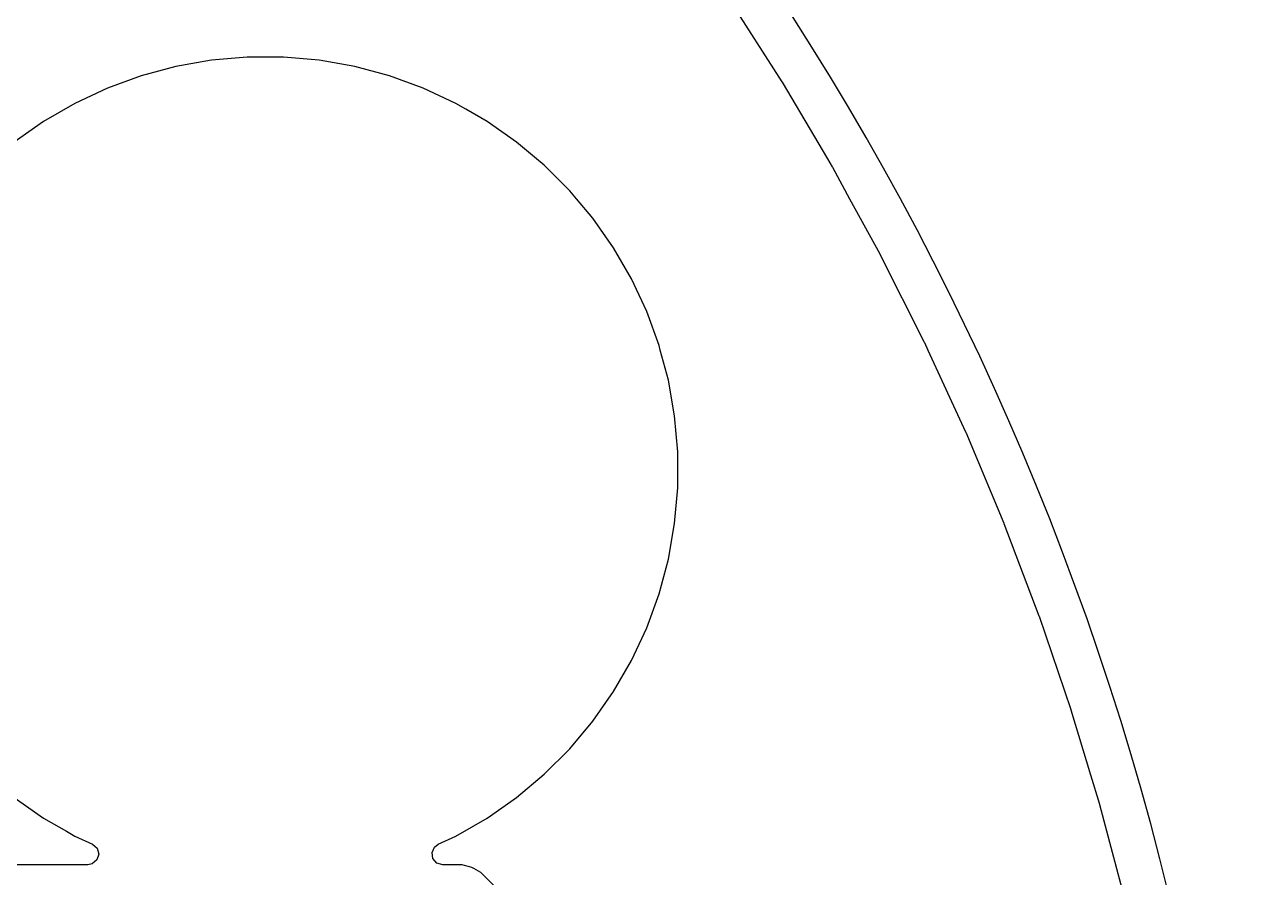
# Model space of a CAD drawing. Extents: x 116 to 183, y -110.2 to -37.6.
# Drawn here: x 168.82 to 182.95, y -62.92 to -53.1 of the extents above; entities that cross this region are included whole.
import ezdxf

# ---------------------------------------------------------------- set-up
doc = ezdxf.new("R2010")
doc.units = 0
doc.layers.add('BLACK', color=7, linetype='CONTINUOUS')

msp = doc.modelspace()

# ---------------------------------------------------------------- linework, layer by layer
at = {"layer": 'BLACK', "linetype": 'CONTINUOUS'}
for p, q in [((176.929222, -52.80179), (177.541308, -53.757508)), ((170.971578, -53.508904), (170.563073, -53.580935)), ((170.971582, -53.508904), (170.971578, -53.508904)), ((171.384825, -53.47275), (170.971582, -53.508904)), ((171.384829, -53.47275), (171.384825, -53.47275)), ((171.799651, -53.47275), (171.384829, -53.47275)), ((171.799654, -53.47275), (171.799651, -53.47275)), ((172.212899, -53.508904), (171.799654, -53.47275)), ((172.621406, -53.580935), (172.212899, -53.508904)), ((170.162386, -53.688297), (169.772556, -53.830184)), ((170.563056, -53.580939), (170.162386, -53.688297)), ((170.563073, -53.580935), (170.563056, -53.580939)), ((172.62141, -53.580935), (172.621406, -53.580935)), ((172.621416, -53.580937), (172.62141, -53.580935)), ((172.663758, -53.592282), (172.621416, -53.580937)), ((173.022093, -53.688297), (172.663758, -53.592282)), ((173.022103, -53.6883), (173.022093, -53.688297)), ((173.022104, -53.688301), (173.022103, -53.6883)), ((173.41191, -53.830179), (173.022104, -53.688301)), ((169.772556, -53.830184), (169.39663, -54.00548)), ((173.411912, -53.83018), (173.41191, -53.830179)), ((173.411923, -53.830184), (173.411912, -53.83018)), ((173.787849, -54.00548), (173.411923, -53.830184)), ((177.541308, -53.757508), (177.543553, -53.761149)), ((177.543553, -53.761149), (178.066452, -54.643237)), ((169.396606, -54.005493), (169.037374, -54.212897)), ((169.39663, -54.00548), (169.396606, -54.005493)), ((173.787873, -54.005493), (173.787849, -54.00548)), ((173.902409, -54.071621), (173.787873, -54.005493)), ((174.147114, -54.212902), (173.902409, -54.071621)), ((169.037348, -54.212913), (168.697562, -54.450834)), ((169.037374, -54.212897), (169.037348, -54.212913)), ((174.147115, -54.212903), (174.147114, -54.212902)), ((174.147131, -54.212913), (174.147115, -54.212903)), ((174.486917, -54.450834), (174.147131, -54.212913)), ((174.716213, -54.643237), (174.486917, -54.450834)), ((174.804689, -54.717477), (174.716213, -54.643237)), ((178.066452, -54.643237), (178.122283, -54.737418)), ((175.098013, -55.010801), (174.804689, -54.717477)), ((178.122283, -54.737418), (178.124393, -54.741122)), ((178.124393, -54.741122), (178.322274, -55.102839)), ((175.175242, -55.102839), (175.098013, -55.010801)), ((175.364655, -55.328572), (175.175242, -55.102839)), ((178.322274, -55.102839), (178.669082, -55.736789)), ((175.602576, -55.668358), (175.364655, -55.328572)), ((175.60258, -55.668365), (175.602576, -55.668358)), ((175.602588, -55.668376), (175.60258, -55.668365)), ((175.698374, -55.834282), (175.602588, -55.668376)), ((178.669082, -55.736789), (178.671071, -55.740579)), ((178.671071, -55.740579), (179.181067, -56.754447)), ((175.809996, -56.027616), (175.698374, -55.834282)), ((175.810009, -56.02764), (175.809996, -56.027616)), ((175.985305, -56.403566), (175.810009, -56.02764)), ((175.985306, -56.403571), (175.985305, -56.403566)), ((175.985311, -56.40358), (175.985306, -56.403571)), ((176.127189, -56.793386), (175.985311, -56.40358)), ((176.12719, -56.793392), (176.127189, -56.793386)), ((176.127192, -56.793396), (176.12719, -56.793392)), ((176.141718, -56.847608), (176.127192, -56.793396)), ((179.181067, -56.754447), (179.182919, -56.758293)), ((179.182919, -56.758293), (179.224047, -56.847608)), ((176.234553, -57.194074), (176.141718, -56.847608)), ((179.224047, -56.847608), (179.657611, -57.78915)), ((176.306586, -57.602595), (176.234553, -57.194074)), ((176.34274, -58.015839), (176.306586, -57.602595)), ((179.657611, -57.78915), (179.659334, -57.793068)), ((179.659334, -57.793068), (180.098165, -58.8397)), ((176.34274, -58.430661), (176.34274, -58.015839)), ((176.306586, -58.843905), (176.34274, -58.430661)), ((176.234553, -59.252426), (176.306586, -58.843905)), ((180.098165, -58.8397), (180.099752, -58.843676)), ((180.099752, -58.843676), (180.502191, -59.904822)), ((176.127189, -59.653114), (176.234553, -59.252426)), ((175.985311, -60.04292), (176.127189, -59.653114)), ((180.502191, -59.904822), (180.50364, -59.90885)), ((180.50364, -59.90885), (180.869226, -60.983294)), ((175.810009, -60.418859), (175.985305, -60.042933)), ((175.985305, -60.042932), (175.985311, -60.04292)), ((175.985305, -60.042933), (175.985305, -60.042932)), ((175.602588, -60.778124), (175.81, -60.418877)), ((175.81, -60.418877), (175.810004, -60.418867)), ((175.810004, -60.418867), (175.810009, -60.418859)), ((175.364656, -61.117926), (175.602588, -60.778124)), ((180.869226, -60.983294), (180.870534, -60.98737)), ((180.870534, -60.98737), (181.096778, -61.736101)), ((175.098013, -61.435699), (175.364656, -61.117926)), ((174.804689, -61.729023), (175.098013, -61.435699)), ((174.486916, -61.995666), (174.804689, -61.729023)), ((181.096778, -61.736101), (181.19865, -62.073237)), ((168.697562, -61.995665), (169.037348, -62.233586)), ((174.147114, -62.233598), (174.486916, -61.995666)), ((181.19865, -62.073237), (181.198795, -62.073715)), ((181.198795, -62.073715), (181.199963, -62.077833)), ((181.199963, -62.077833), (181.490551, -63.174939)), ((169.037348, -62.233586), (169.037355, -62.23359)), ((169.037355, -62.23359), (169.037366, -62.233598)), ((169.037366, -62.233598), (169.30265, -62.38676)), ((173.787867, -62.44101), (174.147114, -62.233598)), ((169.30265, -62.38676), (169.396606, -62.441006)), ((169.396606, -62.441006), (169.39663, -62.441019)), ((169.39663, -62.441019), (169.601108, -62.536368)), ((173.583372, -62.536368), (173.787849, -62.441019)), ((173.787849, -62.441019), (173.787857, -62.441014)), ((173.787857, -62.441014), (173.787867, -62.44101)), ((169.601108, -62.536368), (169.653548, -62.58254)), ((169.653548, -62.58254), (169.6727, -62.649734)), ((173.513038, -62.631103), (173.542063, -62.567547)), ((173.542063, -62.567547), (173.583372, -62.536368)), ((169.652484, -62.716615), (169.599319, -62.761949)), ((169.6727, -62.649734), (169.652484, -62.716615)), ((173.522982, -62.700261), (173.513038, -62.631103)), ((173.568737, -62.753065), (173.522982, -62.700261)), ((169.548704, -62.77275), (159.749965, -62.77275)), ((169.599319, -62.761949), (169.548704, -62.77275)), ((173.635776, -62.77275), (173.568737, -62.753065)), ((173.857558, -62.77275), (173.635776, -62.77275)), ((173.857559, -62.77275), (173.857558, -62.77275)), ((173.88662, -62.780537), (173.857559, -62.77275)), ((173.942467, -62.795501), (173.88662, -62.780537)), ((173.942468, -62.795501), (173.942467, -62.7955)), ((173.942467, -62.7955), (173.942467, -62.795501)), ((173.972134, -62.803449), (173.942468, -62.795501)), ((173.993342, -62.815694), (173.972134, -62.803449)), ((174.074864, -62.862761), (173.993342, -62.815694)), ((175.378581, -64.166478), (174.074864, -62.862761))]:
    msp.add_line(p, q, dxfattribs=at)
at = {"layer": 'BLACK'}
msp.add_arc((149.450502, -71.074296), 33.5, 0, 180, dxfattribs=at)

doc.saveas('drawing.dxf')
